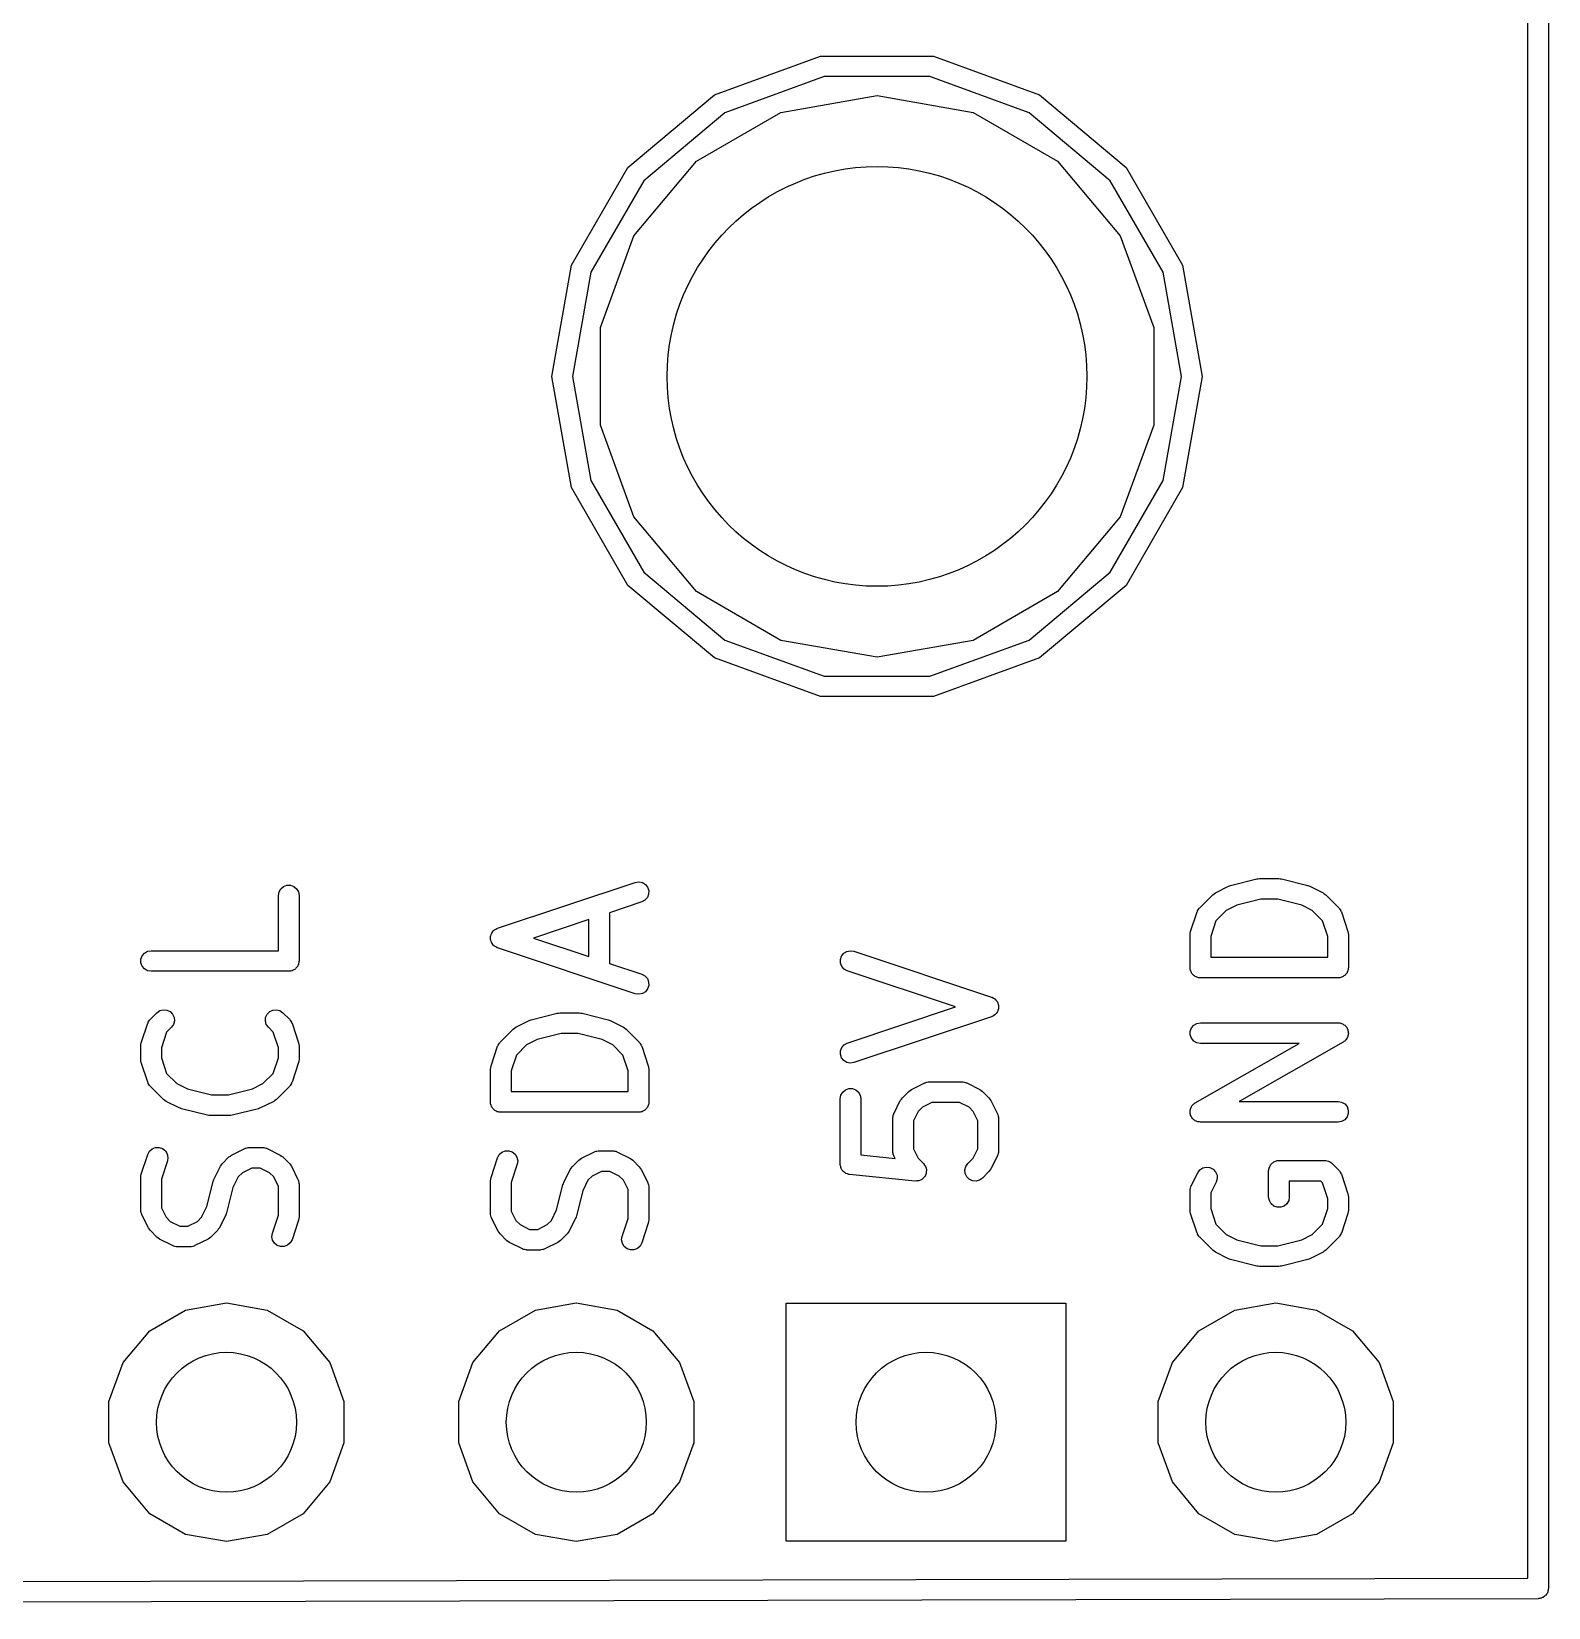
# Model space of a CAD drawing. Extents: x 10 to 287, y -200 to -10.
# Drawn here: x 132.29 to 143.31, y -87.81 to -76.36 of the extents above; entities that cross this region are included whole.
import ezdxf

# ---------------------------------------------------------------- set-up
doc = ezdxf.new("R2010")
doc.units = 0
doc.header["$MEASUREMENT"] = 0
doc.layers.add('BLACK', color=7, linetype='CONTINUOUS')

msp = doc.modelspace()

# ---------------------------------------------------------------- linework, layer by layer
at = {"layer": 'Black'}
for p, q in [((143.156, -85.1281), (143.156, -72.4916)), ((143.306, -72.4916), (143.306, -85.1281)), ((137.249, -76.8223), (138.02, -76.5419)), ((138.02, -76.5419), (138.84, -76.5419)), ((138.84, -76.5419), (139.611, -76.8223)), ((138.046, -76.6896), (137.325, -76.9522)), ((138.814, -76.6896), (138.046, -76.6896)), ((139.535, -76.9522), (138.814, -76.6896)), ((136.621, -77.3494), (137.249, -76.8223)), ((137.732, -76.9503), (138.43, -76.8272)), ((138.43, -76.8272), (139.128, -76.9503)), ((139.611, -76.8223), (140.239, -77.3494)), ((137.325, -76.9522), (136.736, -77.4458)), ((137.119, -77.3045), (137.732, -76.9503)), ((139.128, -76.9503), (139.741, -77.3045)), ((140.124, -77.4458), (139.535, -76.9522)), ((136.211, -78.0595), (136.621, -77.3494)), ((136.664, -77.8471), (137.119, -77.3045)), ((139.741, -77.3045), (140.196, -77.8471)), ((140.239, -77.3494), (140.649, -78.0595)), ((136.736, -77.4458), (136.352, -78.1108)), ((140.508, -78.1108), (140.124, -77.4458)), ((136.421, -78.5128), (136.664, -77.8471)), ((140.196, -77.8471), (140.439, -78.5128)), ((136.069, -78.867), (136.211, -78.0595)), ((136.352, -78.1108), (136.219, -78.867)), ((140.641, -78.867), (140.508, -78.1108)), ((140.649, -78.0595), (140.791, -78.867)), ((136.421, -79.2212), (136.421, -78.5128)), ((140.439, -78.5128), (140.439, -79.2212)), ((136.211, -79.6745), (136.069, -78.867)), ((136.219, -78.867), (136.352, -79.6232)), ((140.508, -79.6232), (140.641, -78.867)), ((140.791, -78.867), (140.649, -79.6745)), ((136.664, -79.8869), (136.421, -79.2212)), ((140.439, -79.2212), (140.196, -79.8869)), ((136.352, -79.6232), (136.736, -80.2882)), ((140.124, -80.2882), (140.508, -79.6232)), ((136.621, -80.3846), (136.211, -79.6745)), ((140.649, -79.6745), (140.239, -80.3846)), ((137.119, -80.4295), (136.664, -79.8869)), ((140.196, -79.8869), (139.741, -80.4295)), ((136.736, -80.2882), (137.325, -80.7818)), ((139.535, -80.7818), (140.124, -80.2882)), ((137.249, -80.9117), (136.621, -80.3846)), ((137.732, -80.7837), (137.119, -80.4295)), ((139.741, -80.4295), (139.128, -80.7837)), ((140.239, -80.3846), (139.611, -80.9117)), ((137.325, -80.7818), (138.046, -81.0444)), ((138.43, -80.9068), (137.732, -80.7837)), ((139.128, -80.7837), (138.43, -80.9068)), ((138.814, -81.0444), (139.535, -80.7818)), ((138.02, -81.1921), (137.249, -80.9117)), ((139.611, -80.9117), (138.84, -81.1921)), ((138.046, -81.0444), (138.814, -81.0444)), ((138.84, -81.1921), (138.02, -81.1921)), ((134.083, -82.6359), (134.088, -82.6102)), ((134.088, -82.6102), (134.101, -82.5877)), ((134.101, -82.5877), (134.12, -82.5709)), ((134.12, -82.5709), (134.145, -82.562)), ((134.145, -82.562), (134.171, -82.562)), ((134.171, -82.562), (134.195, -82.5709)), ((134.195, -82.5709), (134.215, -82.5877)), ((134.215, -82.5877), (134.228, -82.6102)), ((134.228, -82.6102), (134.233, -82.6359)), ((135.674, -82.8743), (136.674, -82.5409)), ((136.674, -82.5409), (136.7, -82.5371)), ((136.7, -82.5371), (136.726, -82.5423)), ((136.726, -82.5423), (136.748, -82.556)), ((136.748, -82.556), (136.764, -82.5764)), ((136.764, -82.5764), (136.772, -82.6011)), ((136.772, -82.6011), (136.771, -82.6271)), ((140.868, -82.6305), (140.878, -82.6236)), ((140.878, -82.6236), (140.887, -82.6164)), ((140.887, -82.6164), (140.983, -82.5688)), ((140.983, -82.5688), (140.99, -82.5665)), ((140.99, -82.5665), (140.998, -82.5631)), ((140.998, -82.5631), (141.188, -82.5155)), ((141.188, -82.5155), (141.198, -82.5149)), ((141.198, -82.5149), (141.207, -82.5133)), ((141.207, -82.5133), (141.349, -82.5133)), ((141.349, -82.5133), (141.358, -82.5149)), ((141.358, -82.5149), (141.368, -82.5155)), ((141.368, -82.5155), (141.558, -82.5631)), ((141.558, -82.5631), (141.566, -82.5665)), ((141.566, -82.5665), (141.573, -82.5688)), ((141.573, -82.5688), (141.669, -82.6164)), ((141.669, -82.6164), (141.678, -82.6236)), ((141.678, -82.6236), (141.688, -82.6305)), ((134.083, -83.0371), (134.083, -82.6359)), ((134.233, -82.6359), (134.233, -83.1121)), ((136.722, -82.6832), (136.487, -82.7614)), ((136.745, -82.6708), (136.722, -82.6832)), ((136.762, -82.6513), (136.745, -82.6708)), ((136.771, -82.6271), (136.762, -82.6513)), ((140.758, -82.747), (140.763, -82.7398)), ((140.763, -82.7398), (140.767, -82.7321)), ((140.767, -82.7321), (140.77, -82.7292)), ((140.77, -82.7292), (140.773, -82.7257)), ((140.773, -82.7257), (140.868, -82.6305)), ((141.042, -82.7066), (140.965, -82.7451)), ((141.216, -82.6633), (141.042, -82.7066)), ((141.34, -82.6633), (141.216, -82.6633)), ((141.514, -82.7066), (141.34, -82.6633)), ((141.591, -82.7451), (141.514, -82.7066)), ((141.688, -82.6305), (141.783, -82.7257)), ((141.783, -82.7257), (141.786, -82.7293)), ((141.786, -82.7293), (141.789, -82.7321)), ((141.789, -82.7321), (141.793, -82.7398)), ((141.793, -82.7398), (141.798, -82.747)), ((136.337, -82.8114), (135.935, -82.9454)), ((136.337, -83.0794), (136.337, -82.8114)), ((136.487, -82.7614), (136.487, -83.1294)), ((140.707, -82.8979), (140.754, -82.755)), ((140.754, -82.755), (140.757, -82.7512)), ((140.757, -82.7512), (140.758, -82.747)), ((140.891, -82.8193), (140.853, -82.9338)), ((140.965, -82.7451), (140.891, -82.8193)), ((141.665, -82.8193), (141.591, -82.7451)), ((141.703, -82.9338), (141.665, -82.8193)), ((141.798, -82.747), (141.799, -82.7512)), ((141.799, -82.7512), (141.802, -82.755)), ((141.802, -82.755), (141.849, -82.8979)), ((135.624, -82.9324), (135.625, -82.9304)), ((135.624, -82.9344), (135.624, -82.9324)), ((135.624, -82.9454), (135.624, -82.9344)), ((135.624, -82.9564), (135.624, -82.9454)), ((135.624, -82.9584), (135.624, -82.9564)), ((135.625, -82.9604), (135.624, -82.9584)), ((135.625, -82.9304), (135.629, -82.9201)), ((135.629, -82.9707), (135.625, -82.9604)), ((135.629, -82.9201), (135.632, -82.9097)), ((135.632, -82.9097), (135.633, -82.9081)), ((135.633, -82.9081), (135.634, -82.9061)), ((135.634, -82.9061), (135.641, -82.8979)), ((135.641, -82.8979), (135.648, -82.8893)), ((135.648, -82.8893), (135.65, -82.8882)), ((135.65, -82.8882), (135.651, -82.8867)), ((135.651, -82.8867), (135.661, -82.8814)), ((135.661, -82.8814), (135.67, -82.8757)), ((135.67, -82.8757), (135.672, -82.8752)), ((135.672, -82.8752), (135.674, -82.8743)), ((135.935, -82.9454), (136.337, -83.0794)), ((140.703, -82.9216), (140.705, -82.9098)), ((140.703, -83.1597), (140.703, -82.9216)), ((140.705, -82.9098), (140.707, -82.8979)), ((140.853, -82.9338), (140.853, -83.0847)), ((141.703, -83.0847), (141.703, -82.9338)), ((141.849, -82.8979), (141.851, -82.9098)), ((141.851, -82.9098), (141.853, -82.9216)), ((141.853, -82.9216), (141.853, -83.1597)), ((133.084, -83.0991), (133.093, -83.0746)), ((133.093, -83.0746), (133.11, -83.0546)), ((133.11, -83.0546), (133.132, -83.0416)), ((133.132, -83.0416), (133.158, -83.0371)), ((133.158, -83.0371), (134.083, -83.0371)), ((135.632, -82.9811), (135.629, -82.9707)), ((135.633, -82.9827), (135.632, -82.9811)), ((135.634, -82.9847), (135.633, -82.9827)), ((135.641, -82.9929), (135.634, -82.9847)), ((135.648, -83.0015), (135.641, -82.9929)), ((135.65, -83.0026), (135.648, -83.0015)), ((135.651, -83.0042), (135.65, -83.0026)), ((135.661, -83.0094), (135.651, -83.0042)), ((135.67, -83.0152), (135.661, -83.0094)), ((135.672, -83.0156), (135.67, -83.0152)), ((135.674, -83.0166), (135.672, -83.0156)), ((136.674, -83.3499), (135.674, -83.0166)), ((138.164, -83.1011), (138.172, -83.0764)), ((138.172, -83.0764), (138.188, -83.056)), ((138.188, -83.056), (138.21, -83.0423)), ((138.21, -83.0423), (138.236, -83.0371)), ((138.236, -83.0371), (138.262, -83.0409)), ((138.262, -83.0409), (139.262, -83.3743)), ((133.084, -83.1251), (133.084, -83.0991)), ((133.093, -83.1496), (133.084, -83.1251)), ((133.11, -83.1695), (133.093, -83.1496)), ((133.132, -83.1826), (133.11, -83.1695)), ((133.158, -83.1871), (133.132, -83.1826)), ((134.158, -83.1871), (133.158, -83.1871)), ((134.164, -83.1859), (134.158, -83.1871)), ((134.171, -83.1859), (134.164, -83.1859)), ((134.177, -83.1837), (134.171, -83.1859)), ((134.184, -83.1826), (134.177, -83.1837)), ((134.189, -83.1793), (134.184, -83.1826)), ((134.195, -83.177), (134.189, -83.1793)), ((134.201, -83.1728), (134.195, -83.177)), ((134.206, -83.1695), (134.201, -83.1728)), ((134.21, -83.1645), (134.206, -83.1695)), ((134.215, -83.1603), (134.21, -83.1645)), ((134.219, -83.1546), (134.215, -83.1603)), ((134.223, -83.1496), (134.219, -83.1546)), ((134.225, -83.1434), (134.223, -83.1496)), ((134.228, -83.1377), (134.225, -83.1434)), ((134.23, -83.1313), (134.228, -83.1377)), ((134.232, -83.1251), (134.23, -83.1313)), ((134.233, -83.1121), (134.232, -83.1185)), ((134.232, -83.1185), (134.232, -83.1251)), ((136.487, -83.1294), (136.722, -83.2076)), ((138.165, -83.1271), (138.164, -83.1011)), ((138.174, -83.1513), (138.165, -83.1271)), ((138.191, -83.1708), (138.174, -83.1513)), ((138.214, -83.1832), (138.191, -83.1708)), ((139.001, -83.4454), (138.214, -83.1832)), ((140.704, -83.1662), (140.703, -83.1597)), ((140.704, -83.1727), (140.704, -83.1662)), ((140.706, -83.1789), (140.704, -83.1727)), ((140.708, -83.1853), (140.706, -83.1789)), ((140.711, -83.191), (140.708, -83.1853)), ((140.713, -83.1972), (140.711, -83.191)), ((140.717, -83.2022), (140.713, -83.1972)), ((140.853, -83.0847), (141.703, -83.0847)), ((141.843, -83.1972), (141.839, -83.2022)), ((141.845, -83.191), (141.843, -83.1972)), ((141.848, -83.1853), (141.845, -83.191)), ((141.85, -83.1789), (141.848, -83.1853)), ((141.852, -83.1727), (141.85, -83.1789)), ((141.853, -83.1597), (141.852, -83.1662)), ((141.852, -83.1662), (141.852, -83.1727)), ((136.722, -83.2076), (136.745, -83.22)), ((136.745, -83.22), (136.762, -83.2395)), ((136.762, -83.2395), (136.771, -83.2637)), ((136.772, -83.2897), (136.764, -83.3145)), ((136.771, -83.2637), (136.772, -83.2897)), ((140.721, -83.2079), (140.717, -83.2022)), ((140.726, -83.2121), (140.721, -83.2079)), ((140.73, -83.2171), (140.726, -83.2121)), ((140.735, -83.2204), (140.73, -83.2171)), ((140.74, -83.2246), (140.735, -83.2204)), ((140.747, -83.2269), (140.74, -83.2246)), ((140.752, -83.2302), (140.747, -83.2269)), ((140.759, -83.2313), (140.752, -83.2302)), ((140.765, -83.2336), (140.759, -83.2313)), ((140.772, -83.2336), (140.765, -83.2336)), ((140.778, -83.2347), (140.772, -83.2336)), ((141.778, -83.2347), (140.778, -83.2347)), ((141.784, -83.2336), (141.778, -83.2347)), ((141.791, -83.2336), (141.784, -83.2336)), ((141.797, -83.2313), (141.791, -83.2336)), ((141.804, -83.2302), (141.797, -83.2313)), ((141.809, -83.2269), (141.804, -83.2302)), ((141.815, -83.2246), (141.809, -83.2269)), ((141.821, -83.2204), (141.815, -83.2246)), ((141.826, -83.2171), (141.821, -83.2204)), ((141.83, -83.2121), (141.826, -83.2171)), ((141.835, -83.2079), (141.83, -83.2121)), ((141.839, -83.2022), (141.835, -83.2079)), ((136.7, -83.3537), (136.674, -83.3499)), ((136.726, -83.3485), (136.7, -83.3537)), ((136.748, -83.3349), (136.726, -83.3485)), ((136.764, -83.3145), (136.748, -83.3349)), ((139.262, -83.3743), (139.264, -83.3752)), ((139.264, -83.3752), (139.266, -83.3757)), ((139.266, -83.3757), (139.275, -83.3814)), ((139.275, -83.3814), (139.285, -83.3867)), ((139.285, -83.3867), (139.286, -83.3882)), ((139.286, -83.3882), (139.288, -83.3893)), ((139.288, -83.3893), (139.295, -83.3979)), ((139.295, -83.3979), (139.302, -83.4061)), ((139.302, -83.4061), (139.303, -83.4081)), ((139.303, -83.4081), (139.304, -83.4097)), ((139.304, -83.4097), (139.307, -83.4201)), ((139.307, -83.4201), (139.311, -83.4304)), ((133.147, -83.5416), (133.15, -83.5388)), ((133.15, -83.5388), (133.153, -83.5352)), ((133.153, -83.5352), (133.2, -83.4876)), ((133.2, -83.4876), (133.222, -83.4727)), ((133.222, -83.4727), (133.247, -83.4659)), ((133.247, -83.4659), (133.273, -83.4682)), ((133.273, -83.4682), (133.296, -83.4792)), ((133.296, -83.4792), (133.315, -83.4976)), ((133.315, -83.4976), (133.326, -83.5212)), ((133.326, -83.5212), (133.328, -83.5472)), ((133.988, -83.5472), (133.99, -83.5212)), ((133.99, -83.5212), (134.001, -83.4976)), ((134.001, -83.4976), (134.02, -83.4792)), ((134.02, -83.4792), (134.043, -83.4682)), ((134.043, -83.4682), (134.069, -83.4659)), ((134.069, -83.4659), (134.094, -83.4727)), ((134.094, -83.4727), (134.116, -83.4876)), ((134.116, -83.4876), (134.163, -83.5352)), ((134.163, -83.5352), (134.166, -83.5388)), ((134.166, -83.5388), (134.169, -83.5416)), ((135.91, -83.5427), (135.918, -83.5393)), ((135.918, -83.5393), (136.108, -83.4917)), ((136.108, -83.4917), (136.118, -83.4911)), ((136.118, -83.4911), (136.127, -83.4895)), ((136.127, -83.4895), (136.269, -83.4895)), ((136.269, -83.4895), (136.278, -83.4911)), ((136.278, -83.4911), (136.288, -83.4917)), ((136.288, -83.4917), (136.478, -83.5393)), ((136.478, -83.5393), (136.486, -83.5427)), ((138.214, -83.7076), (139.001, -83.4454)), ((139.262, -83.5166), (138.262, -83.8499)), ((139.264, -83.5156), (139.262, -83.5166)), ((139.266, -83.5152), (139.264, -83.5156)), ((139.275, -83.5094), (139.266, -83.5152)), ((139.285, -83.5042), (139.275, -83.5094)), ((139.286, -83.5026), (139.285, -83.5042)), ((139.288, -83.5015), (139.286, -83.5026)), ((139.295, -83.4929), (139.288, -83.5015)), ((139.302, -83.4847), (139.295, -83.4929)), ((139.303, -83.4827), (139.302, -83.4847)), ((139.304, -83.4811), (139.303, -83.4827)), ((139.307, -83.4707), (139.304, -83.4811)), ((139.311, -83.4604), (139.307, -83.4707)), ((139.311, -83.4304), (139.312, -83.4324)), ((139.312, -83.4584), (139.311, -83.4604)), ((139.312, -83.4324), (139.312, -83.4344)), ((139.312, -83.4344), (139.312, -83.4454)), ((139.312, -83.4454), (139.312, -83.4564)), ((139.312, -83.4564), (139.312, -83.4584)), ((133.087, -83.7074), (133.134, -83.5645)), ((133.134, -83.5645), (133.137, -83.5607)), ((133.137, -83.5607), (133.138, -83.5566)), ((133.138, -83.5566), (133.143, -83.5494)), ((133.143, -83.5494), (133.147, -83.5416)), ((133.271, -83.6288), (133.233, -83.7433)), ((133.306, -83.5937), (133.271, -83.6288)), ((133.321, -83.5723), (133.306, -83.5937)), ((133.328, -83.5472), (133.321, -83.5723)), ((133.995, -83.5723), (133.988, -83.5472)), ((134.01, -83.5937), (133.995, -83.5723)), ((134.045, -83.6288), (134.01, -83.5937)), ((134.083, -83.7433), (134.045, -83.6288)), ((134.169, -83.5416), (134.173, -83.5494)), ((134.173, -83.5494), (134.178, -83.5566)), ((134.178, -83.5566), (134.179, -83.5607)), ((134.179, -83.5607), (134.182, -83.5645)), ((134.182, -83.5645), (134.229, -83.7074)), ((135.693, -83.7019), (135.788, -83.6067)), ((135.788, -83.6067), (135.798, -83.5998)), ((135.798, -83.5998), (135.807, -83.5926)), ((135.807, -83.5926), (135.903, -83.545)), ((135.903, -83.545), (135.91, -83.5427)), ((136.136, -83.6395), (135.962, -83.6828)), ((136.26, -83.6395), (136.136, -83.6395)), ((136.434, -83.6828), (136.26, -83.6395)), ((136.486, -83.5427), (136.493, -83.545)), ((136.493, -83.545), (136.589, -83.5926)), ((136.589, -83.5926), (136.598, -83.5998)), ((136.598, -83.5998), (136.608, -83.6067)), ((136.608, -83.6067), (136.703, -83.7019)), ((140.704, -83.6229), (140.713, -83.5984)), ((140.704, -83.6489), (140.704, -83.6229)), ((140.713, -83.6734), (140.704, -83.6489)), ((140.713, -83.5984), (140.73, -83.5784)), ((140.73, -83.5784), (140.752, -83.5654)), ((140.752, -83.5654), (140.778, -83.5609)), ((140.778, -83.5609), (141.778, -83.5609)), ((141.778, -83.5609), (141.785, -83.5621)), ((141.785, -83.5621), (141.791, -83.5621)), ((141.791, -83.5621), (141.797, -83.5643)), ((141.797, -83.5643), (141.804, -83.5654)), ((141.804, -83.5654), (141.809, -83.5688)), ((141.809, -83.5688), (141.816, -83.5711)), ((141.816, -83.5711), (141.821, -83.5752)), ((141.821, -83.5752), (141.826, -83.5784)), ((141.826, -83.5784), (141.831, -83.5836)), ((141.831, -83.5836), (141.836, -83.5879)), ((141.836, -83.5879), (141.839, -83.5935)), ((141.839, -83.5935), (141.843, -83.5984)), ((141.843, -83.5984), (141.845, -83.6047)), ((141.845, -83.6047), (141.849, -83.6105)), ((141.85, -83.6552), (141.848, -83.6619)), ((141.849, -83.6105), (141.85, -83.6168)), ((141.85, -83.6168), (141.852, -83.6229)), ((141.852, -83.6489), (141.85, -83.6552)), ((141.852, -83.6229), (141.852, -83.6296)), ((141.852, -83.6296), (141.853, -83.6362)), ((141.853, -83.6362), (141.852, -83.6425)), ((141.852, -83.6425), (141.852, -83.6489)), ((133.083, -83.7311), (133.085, -83.7193)), ((133.083, -83.8264), (133.083, -83.7311)), ((133.085, -83.7193), (133.087, -83.7074)), ((133.233, -83.7433), (133.233, -83.8142)), ((134.083, -83.8142), (134.083, -83.7433)), ((134.229, -83.7074), (134.231, -83.7193)), ((134.231, -83.7193), (134.233, -83.7311)), ((134.233, -83.7311), (134.233, -83.8264)), ((135.627, -83.8741), (135.674, -83.7312)), ((135.674, -83.7312), (135.677, -83.7274)), ((135.677, -83.7274), (135.678, -83.7232)), ((135.678, -83.7232), (135.683, -83.716)), ((135.683, -83.716), (135.687, -83.7083)), ((135.687, -83.7083), (135.69, -83.7054)), ((135.69, -83.7054), (135.693, -83.7019)), ((135.885, -83.7213), (135.811, -83.7954)), ((135.962, -83.6828), (135.885, -83.7213)), ((136.511, -83.7213), (136.434, -83.6828)), ((136.585, -83.7954), (136.511, -83.7213)), ((136.703, -83.7019), (136.706, -83.7054)), ((136.706, -83.7054), (136.709, -83.7083)), ((136.709, -83.7083), (136.713, -83.716)), ((136.713, -83.716), (136.718, -83.7232)), ((136.718, -83.7232), (136.719, -83.7274)), ((136.719, -83.7274), (136.722, -83.7312)), ((136.722, -83.7312), (136.769, -83.8741)), ((138.164, -83.7897), (138.165, -83.7637)), ((138.165, -83.7637), (138.174, -83.7395)), ((138.174, -83.7395), (138.191, -83.72)), ((138.191, -83.72), (138.214, -83.7076)), ((140.73, -83.6933), (140.713, -83.6734)), ((140.752, -83.7064), (140.73, -83.6933)), ((140.741, -84.1422), (141.496, -83.7109)), ((140.778, -83.7109), (140.752, -83.7064)), ((141.496, -83.7109), (140.778, -83.7109)), ((141.815, -83.701), (141.06, -84.1323)), ((141.82, -83.6967), (141.815, -83.701)), ((141.826, -83.6933), (141.82, -83.6967)), ((141.83, -83.6884), (141.826, -83.6933)), ((141.835, -83.6843), (141.83, -83.6884)), ((141.839, -83.6785), (141.835, -83.6843)), ((141.843, -83.6734), (141.839, -83.6785)), ((141.845, -83.6674), (141.843, -83.6734)), ((141.848, -83.6619), (141.845, -83.6674)), ((133.085, -83.8382), (133.083, -83.8264)), ((133.087, -83.8501), (133.085, -83.8382)), ((133.134, -83.9929), (133.087, -83.8501)), ((133.233, -83.8142), (133.271, -83.9287)), ((134.045, -83.9287), (134.083, -83.8142)), ((134.229, -83.8501), (134.182, -83.9929)), ((134.231, -83.8382), (134.229, -83.8501)), ((134.233, -83.8264), (134.231, -83.8382)), ((135.625, -83.8859), (135.627, -83.8741)), ((135.811, -83.7954), (135.773, -83.91)), ((136.623, -83.91), (136.585, -83.7954)), ((136.769, -83.8741), (136.771, -83.8859)), ((138.172, -83.8145), (138.164, -83.7897)), ((138.188, -83.8349), (138.172, -83.8145)), ((138.21, -83.8485), (138.188, -83.8349)), ((138.236, -83.8537), (138.21, -83.8485)), ((138.262, -83.8499), (138.236, -83.8537)), ((133.137, -83.9967), (133.134, -83.9929)), ((133.138, -84.0009), (133.137, -83.9967)), ((133.271, -83.9287), (133.345, -84.0028)), ((133.971, -84.0028), (134.045, -83.9287)), ((134.179, -83.9967), (134.178, -84.0009)), ((134.182, -83.9929), (134.179, -83.9967)), ((135.623, -83.8978), (135.625, -83.8859)), ((135.623, -84.1359), (135.623, -83.8978)), ((135.773, -83.91), (135.773, -84.0609)), ((136.623, -84.0609), (136.623, -83.91)), ((136.771, -83.8859), (136.773, -83.8978)), ((136.773, -83.8978), (136.773, -84.1359)), ((138.681, -84.045), (138.776, -83.9974)), ((138.776, -83.9974), (138.78, -83.9961)), ((138.78, -83.9961), (138.784, -83.994)), ((138.784, -83.994), (138.792, -83.9925)), ((138.792, -83.9925), (138.801, -83.9899)), ((138.801, -83.9899), (138.805, -83.9902)), ((138.805, -83.9902), (138.809, -83.9895)), ((138.809, -83.9895), (139.048, -83.9895)), ((139.048, -83.9895), (139.052, -83.9902)), ((139.052, -83.9902), (139.056, -83.9899)), ((139.056, -83.9899), (139.064, -83.9925)), ((139.064, -83.9925), (139.073, -83.994)), ((139.073, -83.994), (139.077, -83.9961)), ((139.077, -83.9961), (139.081, -83.9974)), ((139.081, -83.9974), (139.176, -84.045)), ((133.143, -84.0081), (133.138, -84.0009)), ((133.147, -84.0158), (133.143, -84.0081)), ((133.15, -84.0187), (133.147, -84.0158)), ((133.153, -84.0223), (133.15, -84.0187)), ((133.248, -84.1175), (133.153, -84.0223)), ((133.345, -84.0028), (133.422, -84.0413)), ((133.422, -84.0413), (133.596, -84.0847)), ((133.596, -84.0847), (133.72, -84.0847)), ((133.72, -84.0847), (133.894, -84.0413)), ((133.894, -84.0413), (133.971, -84.0028)), ((134.163, -84.0223), (134.068, -84.1175)), ((134.166, -84.0187), (134.163, -84.0223)), ((134.169, -84.0158), (134.166, -84.0187)), ((134.173, -84.0081), (134.169, -84.0158)), ((134.178, -84.0009), (134.173, -84.0081)), ((135.773, -84.0609), (136.623, -84.0609)), ((138.163, -84.1121), (138.168, -84.0864)), ((138.163, -84.5883), (138.163, -84.1121)), ((138.168, -84.0864), (138.181, -84.0639)), ((138.181, -84.0639), (138.2, -84.0471)), ((138.2, -84.0471), (138.225, -84.0382)), ((138.225, -84.0382), (138.251, -84.0382)), ((138.251, -84.0382), (138.275, -84.0471)), ((138.275, -84.0471), (138.295, -84.0639)), ((138.295, -84.0639), (138.308, -84.0864)), ((138.308, -84.0864), (138.313, -84.1121)), ((138.313, -84.1121), (138.313, -84.5204)), ((138.607, -84.1165), (138.614, -84.1067)), ((138.614, -84.1067), (138.661, -84.059)), ((138.661, -84.059), (138.671, -84.0522)), ((138.671, -84.0522), (138.681, -84.045)), ((139.176, -84.045), (139.186, -84.0522)), ((139.186, -84.0522), (139.196, -84.059)), ((139.196, -84.059), (139.243, -84.1067)), ((139.243, -84.1067), (139.25, -84.1165)), ((133.258, -84.1244), (133.248, -84.1175)), ((133.267, -84.1315), (133.258, -84.1244)), ((133.363, -84.1792), (133.267, -84.1315)), ((133.37, -84.1815), (133.363, -84.1792)), ((133.378, -84.1848), (133.37, -84.1815)), ((133.568, -84.2325), (133.378, -84.1848)), ((133.938, -84.1848), (133.748, -84.2325)), ((133.946, -84.1815), (133.938, -84.1848)), ((133.953, -84.1792), (133.946, -84.1815)), ((134.049, -84.1315), (133.953, -84.1792)), ((134.058, -84.1244), (134.049, -84.1315)), ((134.068, -84.1175), (134.058, -84.1244)), ((135.624, -84.1423), (135.623, -84.1359)), ((135.624, -84.1489), (135.624, -84.1423)), ((135.626, -84.1551), (135.624, -84.1489)), ((135.628, -84.1615), (135.626, -84.1551)), ((135.631, -84.1672), (135.628, -84.1615)), ((135.633, -84.1734), (135.631, -84.1672)), ((135.637, -84.1784), (135.633, -84.1734)), ((135.641, -84.1841), (135.637, -84.1784)), ((135.646, -84.1883), (135.641, -84.1841)), ((135.65, -84.1933), (135.646, -84.1883)), ((135.655, -84.1966), (135.65, -84.1933)), ((135.66, -84.2008), (135.655, -84.1966)), ((135.667, -84.2031), (135.66, -84.2008)), ((135.672, -84.2064), (135.667, -84.2031)), ((135.679, -84.2075), (135.672, -84.2064)), ((135.685, -84.2097), (135.679, -84.2075)), ((135.692, -84.2097), (135.685, -84.2097)), ((135.698, -84.2109), (135.692, -84.2097)), ((136.698, -84.2109), (135.698, -84.2109)), ((136.704, -84.2097), (136.698, -84.2109)), ((136.711, -84.2097), (136.704, -84.2097)), ((136.717, -84.2075), (136.711, -84.2097)), ((136.724, -84.2064), (136.717, -84.2075)), ((136.729, -84.2031), (136.724, -84.2064)), ((136.735, -84.2008), (136.729, -84.2031)), ((136.741, -84.1966), (136.735, -84.2008)), ((136.746, -84.1933), (136.741, -84.1966)), ((136.75, -84.1883), (136.746, -84.1933)), ((136.755, -84.1841), (136.75, -84.1883)), ((136.759, -84.1784), (136.755, -84.1841)), ((136.763, -84.1734), (136.759, -84.1784)), ((136.765, -84.1672), (136.763, -84.1734)), ((136.768, -84.1615), (136.765, -84.1672)), ((136.77, -84.1551), (136.768, -84.1615)), ((136.772, -84.1489), (136.77, -84.1551)), ((136.773, -84.1359), (136.772, -84.1423)), ((136.772, -84.1423), (136.772, -84.1489)), ((138.548, -84.2293), (138.551, -84.2255)), ((138.551, -84.2255), (138.552, -84.2214)), ((138.552, -84.2214), (138.599, -84.1262)), ((138.599, -84.1262), (138.607, -84.1165)), ((138.728, -84.2041), (138.694, -84.2726)), ((138.759, -84.1737), (138.728, -84.2041)), ((138.827, -84.1395), (138.759, -84.1737)), ((139.03, -84.1395), (138.827, -84.1395)), ((139.098, -84.1737), (139.03, -84.1395)), ((139.129, -84.2041), (139.098, -84.1737)), ((139.163, -84.2726), (139.129, -84.2041)), ((139.25, -84.1165), (139.257, -84.1262)), ((139.257, -84.1262), (139.305, -84.2214)), ((139.305, -84.2214), (139.306, -84.2255)), ((139.306, -84.2255), (139.308, -84.2293)), ((140.703, -84.207), (140.704, -84.2007)), ((140.704, -84.2136), (140.703, -84.207)), ((140.704, -84.1943), (140.706, -84.188)), ((140.704, -84.2007), (140.704, -84.1943)), ((140.704, -84.2203), (140.704, -84.2136)), ((140.706, -84.2263), (140.704, -84.2203)), ((140.706, -84.188), (140.708, -84.1813)), ((140.707, -84.2327), (140.706, -84.2263)), ((140.708, -84.1813), (140.711, -84.1758)), ((140.711, -84.1758), (140.713, -84.1698)), ((140.713, -84.1698), (140.717, -84.1647)), ((140.717, -84.1647), (140.721, -84.1589)), ((140.721, -84.1589), (140.726, -84.1548)), ((140.726, -84.1548), (140.73, -84.1499)), ((140.73, -84.1499), (140.736, -84.1465)), ((140.736, -84.1465), (140.741, -84.1422)), ((141.06, -84.1323), (141.778, -84.1323)), ((141.778, -84.1323), (141.804, -84.1368)), ((141.804, -84.1368), (141.826, -84.1499)), ((141.826, -84.1499), (141.843, -84.1698)), ((141.843, -84.1698), (141.852, -84.1943)), ((141.852, -84.2203), (141.843, -84.2448)), ((141.852, -84.1943), (141.852, -84.2203)), ((133.578, -84.2331), (133.568, -84.2325)), ((133.587, -84.2347), (133.578, -84.2331)), ((133.729, -84.2347), (133.587, -84.2347)), ((133.738, -84.2331), (133.729, -84.2347)), ((133.748, -84.2325), (133.738, -84.2331)), ((138.544, -84.2464), (138.547, -84.2379)), ((138.545, -84.2507), (138.544, -84.2464)), ((138.544, -84.2549), (138.545, -84.2507)), ((138.544, -84.493), (138.544, -84.2549)), ((138.547, -84.2379), (138.548, -84.2293)), ((138.694, -84.2726), (138.694, -84.4753)), ((139.163, -84.4753), (139.163, -84.2726)), ((139.308, -84.2293), (139.31, -84.2379)), ((139.31, -84.2379), (139.312, -84.2464)), ((139.312, -84.2464), (139.312, -84.2507)), ((139.312, -84.2507), (139.313, -84.2549)), ((139.313, -84.2549), (139.313, -84.493)), ((140.711, -84.2385), (140.707, -84.2327)), ((140.713, -84.2448), (140.711, -84.2385)), ((140.717, -84.2497), (140.713, -84.2448)), ((140.72, -84.2553), (140.717, -84.2497)), ((140.725, -84.2596), (140.72, -84.2553)), ((140.73, -84.2648), (140.725, -84.2596)), ((140.735, -84.268), (140.73, -84.2648)), ((140.74, -84.2721), (140.735, -84.268)), ((140.747, -84.2744), (140.74, -84.2721)), ((140.752, -84.2778), (140.747, -84.2744)), ((140.759, -84.2789), (140.752, -84.2778)), ((140.765, -84.2811), (140.759, -84.2789)), ((140.771, -84.2811), (140.765, -84.2811)), ((140.778, -84.2823), (140.771, -84.2811)), ((141.778, -84.2823), (140.778, -84.2823)), ((141.804, -84.2778), (141.778, -84.2823)), ((141.826, -84.2648), (141.804, -84.2778)), ((141.843, -84.2448), (141.826, -84.2648)), ((133.087, -84.6598), (133.134, -84.5169)), ((133.134, -84.5169), (133.147, -84.494)), ((133.147, -84.494), (133.166, -84.4767)), ((133.166, -84.4767), (133.191, -84.4672)), ((133.191, -84.4672), (133.217, -84.4665)), ((133.217, -84.4665), (133.241, -84.4747)), ((133.277, -84.5644), (133.233, -84.6957)), ((133.241, -84.4747), (133.262, -84.4909)), ((133.262, -84.4909), (133.275, -84.5131)), ((133.275, -84.5131), (133.281, -84.5386)), ((133.281, -84.5386), (133.277, -84.5644)), ((133.676, -84.5829), (133.724, -84.5352)), ((133.724, -84.5352), (133.734, -84.5283)), ((133.734, -84.5283), (133.743, -84.5212)), ((133.743, -84.5212), (133.839, -84.4736)), ((133.839, -84.4736), (133.843, -84.4723)), ((133.843, -84.4723), (133.847, -84.4702)), ((133.847, -84.4702), (133.855, -84.4686)), ((133.855, -84.4686), (133.864, -84.4661)), ((133.864, -84.4661), (133.868, -84.4664)), ((133.868, -84.4664), (133.872, -84.4656)), ((133.872, -84.4656), (133.968, -84.4656)), ((133.968, -84.4656), (133.972, -84.4664)), ((133.972, -84.4664), (133.976, -84.4661)), ((133.976, -84.4661), (133.984, -84.4686)), ((133.984, -84.4686), (133.993, -84.4702)), ((133.993, -84.4702), (133.997, -84.4723)), ((133.997, -84.4723), (134.001, -84.4736)), ((134.001, -84.4736), (134.096, -84.5212)), ((134.096, -84.5212), (134.106, -84.5283)), ((134.106, -84.5283), (134.116, -84.5352)), ((134.116, -84.5352), (134.163, -84.5829)), ((135.627, -84.6836), (135.674, -84.5407)), ((135.674, -84.5407), (135.687, -84.5178)), ((135.687, -84.5178), (135.706, -84.5006)), ((135.706, -84.5006), (135.731, -84.491)), ((135.731, -84.491), (135.757, -84.4903)), ((135.757, -84.4903), (135.781, -84.4985)), ((135.781, -84.4985), (135.802, -84.5147)), ((135.802, -84.5147), (135.815, -84.5369)), ((135.815, -84.5369), (135.821, -84.5624)), ((135.821, -84.5624), (135.817, -84.5882)), ((136.216, -84.6067), (136.264, -84.559)), ((136.264, -84.559), (136.274, -84.5522)), ((136.274, -84.5522), (136.283, -84.545)), ((136.283, -84.545), (136.379, -84.4974)), ((136.379, -84.4974), (136.383, -84.4961)), ((136.383, -84.4961), (136.387, -84.494)), ((136.387, -84.494), (136.395, -84.4925)), ((136.395, -84.4925), (136.404, -84.4899)), ((136.404, -84.4899), (136.408, -84.4902)), ((136.408, -84.4902), (136.412, -84.4895)), ((136.412, -84.4895), (136.508, -84.4895)), ((136.508, -84.4895), (136.512, -84.4902)), ((136.512, -84.4902), (136.516, -84.4899)), ((136.516, -84.4899), (136.524, -84.4925)), ((136.524, -84.4925), (136.533, -84.494)), ((136.533, -84.494), (136.537, -84.4961)), ((136.537, -84.4961), (136.541, -84.4974)), ((136.541, -84.4974), (136.636, -84.545)), ((136.636, -84.545), (136.646, -84.5522)), ((136.646, -84.5522), (136.656, -84.559)), ((136.656, -84.559), (136.703, -84.6067)), ((138.313, -84.5204), (138.561, -84.5452)), ((138.545, -84.4973), (138.544, -84.493)), ((138.544, -84.5016), (138.545, -84.4973)), ((138.547, -84.51), (138.544, -84.5016)), ((138.548, -84.5187), (138.547, -84.51)), ((138.551, -84.5224), (138.548, -84.5187)), ((138.552, -84.5266), (138.551, -84.5224)), ((138.561, -84.5452), (138.552, -84.5266)), ((138.694, -84.4753), (138.728, -84.5438)), ((138.728, -84.5438), (138.767, -84.5829)), ((139.09, -84.5829), (139.129, -84.5438)), ((139.129, -84.5438), (139.163, -84.4753)), ((139.305, -84.5266), (139.257, -84.6218)), ((139.306, -84.5224), (139.305, -84.5266)), ((139.308, -84.5187), (139.306, -84.5224)), ((139.31, -84.51), (139.308, -84.5187)), ((139.312, -84.5016), (139.31, -84.51)), ((139.313, -84.493), (139.312, -84.4973)), ((139.312, -84.4973), (139.312, -84.5016)), ((141.307, -84.5752), (141.312, -84.5709)), ((141.312, -84.5709), (141.318, -84.5687)), ((141.318, -84.5687), (141.324, -84.5654)), ((141.324, -84.5654), (141.33, -84.5643)), ((141.33, -84.5643), (141.336, -84.562)), ((141.336, -84.562), (141.343, -84.562)), ((141.343, -84.562), (141.349, -84.5609)), ((141.349, -84.5609), (141.683, -84.5609)), ((141.683, -84.5609), (141.686, -84.5615)), ((141.686, -84.5615), (141.689, -84.5612)), ((141.689, -84.5612), (141.699, -84.5637)), ((141.699, -84.5637), (141.708, -84.5654)), ((141.708, -84.5654), (141.711, -84.5671)), ((141.711, -84.5671), (141.714, -84.5679)), ((141.714, -84.5679), (141.722, -84.5735)), ((133.083, -84.6835), (133.085, -84.6717)), ((133.083, -84.9216), (133.083, -84.6835)), ((133.085, -84.6717), (133.087, -84.6598)), ((133.615, -84.6976), (133.662, -84.6023)), ((133.662, -84.6023), (133.669, -84.5927)), ((133.669, -84.5927), (133.676, -84.5829)), ((133.791, -84.6803), (133.753, -84.7573)), ((133.821, -84.6499), (133.791, -84.6803)), ((133.89, -84.6156), (133.821, -84.6499)), ((133.95, -84.6156), (133.89, -84.6156)), ((134.018, -84.6499), (133.95, -84.6156)), ((134.049, -84.6803), (134.018, -84.6499)), ((134.083, -84.7488), (134.049, -84.6803)), ((134.163, -84.5829), (134.17, -84.5927)), ((134.17, -84.5927), (134.177, -84.6023)), ((134.177, -84.6023), (134.225, -84.6976)), ((135.625, -84.6955), (135.627, -84.6836)), ((135.817, -84.5882), (135.773, -84.7195)), ((136.155, -84.7214), (136.202, -84.6262)), ((136.202, -84.6262), (136.21, -84.6165)), ((136.21, -84.6165), (136.216, -84.6067)), ((136.361, -84.6737), (136.331, -84.7041)), ((136.43, -84.6395), (136.361, -84.6737)), ((136.49, -84.6395), (136.43, -84.6395)), ((136.558, -84.6737), (136.49, -84.6395)), ((136.589, -84.7041), (136.558, -84.6737)), ((136.703, -84.6067), (136.71, -84.6165)), ((136.71, -84.6165), (136.717, -84.6262)), ((136.717, -84.6262), (136.765, -84.7214)), ((138.163, -84.5911), (138.163, -84.5883)), ((138.163, -84.5939), (138.163, -84.5911)), ((138.166, -84.6038), (138.163, -84.5939)), ((138.168, -84.6139), (138.166, -84.6038)), ((138.169, -84.6164), (138.168, -84.6139)), ((138.17, -84.6191), (138.169, -84.6164)), ((138.175, -84.6276), (138.17, -84.6191)), ((138.181, -84.6365), (138.175, -84.6276)), ((138.183, -84.6383), (138.181, -84.6365)), ((138.184, -84.6406), (138.183, -84.6383)), ((138.193, -84.6466), (138.184, -84.6406)), ((138.2, -84.6532), (138.193, -84.6466)), ((138.203, -84.6542), (138.2, -84.6532)), ((138.205, -84.6558), (138.203, -84.6542)), ((138.215, -84.6586), (138.205, -84.6558)), ((138.225, -84.6621), (138.215, -84.6586)), ((138.228, -84.6621), (138.225, -84.6621)), ((138.231, -84.6629), (138.228, -84.6621)), ((138.707, -84.7105), (138.231, -84.6629)), ((138.775, -84.6797), (138.766, -84.6884)), ((138.767, -84.5829), (138.767, -84.5832)), ((138.767, -84.5832), (138.768, -84.5835)), ((138.768, -84.5835), (138.775, -84.5939)), ((138.775, -84.5939), (138.782, -84.6042)), ((138.776, -84.6789), (138.775, -84.6792)), ((138.775, -84.6792), (138.775, -84.6797)), ((138.781, -84.6675), (138.776, -84.6789)), ((138.786, -84.6562), (138.781, -84.6675)), ((138.782, -84.6042), (138.782, -84.6046)), ((138.782, -84.6046), (138.783, -84.605)), ((138.783, -84.605), (138.786, -84.6172)), ((138.786, -84.6172), (138.789, -84.6293)), ((138.787, -84.6553), (138.786, -84.6557)), ((138.786, -84.6557), (138.786, -84.6562)), ((138.788, -84.6428), (138.787, -84.6553)), ((138.789, -84.6303), (138.788, -84.6428)), ((138.789, -84.6293), (138.789, -84.6298)), ((138.789, -84.6298), (138.789, -84.6303)), ((139.068, -84.6294), (139.075, -84.6042)), ((139.07, -84.6553), (139.068, -84.6294)), ((139.081, -84.6789), (139.07, -84.6553)), ((139.075, -84.6042), (139.09, -84.5829)), ((139.1, -84.6973), (139.081, -84.6789)), ((139.243, -84.6413), (139.196, -84.6889)), ((139.25, -84.6315), (139.243, -84.6413)), ((139.257, -84.6218), (139.25, -84.6315)), ((140.711, -84.7452), (140.759, -84.65)), ((140.759, -84.65), (140.774, -84.629)), ((140.774, -84.629), (140.796, -84.6147)), ((140.796, -84.6147), (140.821, -84.6086)), ((140.821, -84.6086), (140.847, -84.6116)), ((140.847, -84.6116), (140.87, -84.6233)), ((140.87, -84.6233), (140.888, -84.6422)), ((140.888, -84.6422), (140.899, -84.6661)), ((140.899, -84.6661), (140.9, -84.6921)), ((141.274, -84.6359), (141.276, -84.6294)), ((141.274, -84.8264), (141.274, -84.6359)), ((141.276, -84.6229), (141.278, -84.6167)), ((141.276, -84.6294), (141.276, -84.6229)), ((141.278, -84.6167), (141.279, -84.6102)), ((141.279, -84.6102), (141.282, -84.6046)), ((141.282, -84.6046), (141.284, -84.5984)), ((141.284, -84.5984), (141.289, -84.5934)), ((141.289, -84.5934), (141.292, -84.5877)), ((141.292, -84.5877), (141.297, -84.5835)), ((141.297, -84.5835), (141.301, -84.5784)), ((141.301, -84.5784), (141.307, -84.5752)), ((141.722, -84.5735), (141.731, -84.5784)), ((141.731, -84.5784), (141.733, -84.581)), ((141.733, -84.581), (141.736, -84.5829)), ((141.736, -84.5829), (141.783, -84.6305)), ((141.783, -84.6305), (141.786, -84.634)), ((141.786, -84.634), (141.789, -84.6369)), ((141.789, -84.6369), (141.793, -84.6446)), ((141.793, -84.6446), (141.798, -84.6518)), ((141.798, -84.6518), (141.799, -84.656)), ((141.799, -84.656), (141.802, -84.6598)), ((141.802, -84.6598), (141.849, -84.8026)), ((133.233, -84.6957), (133.233, -84.9039)), ((133.563, -84.8954), (133.609, -84.7129)), ((133.609, -84.7129), (133.612, -84.7054)), ((133.612, -84.7054), (133.615, -84.6976)), ((133.753, -84.7573), (133.707, -84.9398)), ((134.083, -84.957), (134.083, -84.7488)), ((134.225, -84.6976), (134.226, -84.7017)), ((134.226, -84.7017), (134.228, -84.7055)), ((134.228, -84.7055), (134.23, -84.7141)), ((134.23, -84.7141), (134.232, -84.7225)), ((134.232, -84.7225), (134.232, -84.7269)), ((134.232, -84.7269), (134.233, -84.7311)), ((134.233, -84.7311), (134.233, -84.9692)), ((135.623, -84.7073), (135.625, -84.6955)), ((135.623, -84.9454), (135.623, -84.7073)), ((135.773, -84.7195), (135.773, -84.9277)), ((136.103, -84.9192), (136.149, -84.7367)), ((136.149, -84.7367), (136.152, -84.7293)), ((136.152, -84.7293), (136.155, -84.7214)), ((136.293, -84.7811), (136.247, -84.9636)), ((136.331, -84.7041), (136.293, -84.7811)), ((136.623, -84.7726), (136.589, -84.7041)), ((136.623, -84.9809), (136.623, -84.7726)), ((136.765, -84.7214), (136.766, -84.7255)), ((136.766, -84.7255), (136.768, -84.7293)), ((136.768, -84.7293), (136.77, -84.7379)), ((136.77, -84.7379), (136.772, -84.7464)), ((136.772, -84.7464), (136.772, -84.7507)), ((136.772, -84.7507), (136.773, -84.7549)), ((136.773, -84.7549), (136.773, -84.993)), ((138.708, -84.7106), (138.707, -84.7105)), ((138.707, -84.7105), (138.707, -84.7105)), ((138.72, -84.7095), (138.708, -84.7106)), ((138.733, -84.7086), (138.72, -84.7095)), ((138.734, -84.7083), (138.733, -84.7084)), ((138.733, -84.7084), (138.733, -84.7086)), ((138.745, -84.703), (138.734, -84.7083)), ((138.756, -84.6979), (138.745, -84.703)), ((138.757, -84.6975), (138.756, -84.6979)), ((138.766, -84.6884), (138.757, -84.6973)), ((138.757, -84.6973), (138.757, -84.6975)), ((139.123, -84.7083), (139.1, -84.6973)), ((139.149, -84.7106), (139.123, -84.7083)), ((139.174, -84.7039), (139.149, -84.7106)), ((139.196, -84.6889), (139.174, -84.7039)), ((140.703, -84.7702), (140.706, -84.7617)), ((140.704, -84.7745), (140.703, -84.7702)), ((140.703, -84.7787), (140.704, -84.7745)), ((140.703, -84.9216), (140.703, -84.7787)), ((140.706, -84.7617), (140.708, -84.7531)), ((140.708, -84.7531), (140.71, -84.7493)), ((140.71, -84.7493), (140.711, -84.7452)), ((140.893, -84.717), (140.853, -84.7964)), ((140.853, -84.7964), (140.853, -84.9094)), ((140.9, -84.6921), (140.893, -84.717)), ((141.652, -84.7109), (141.424, -84.7109)), ((141.424, -84.7109), (141.424, -84.8264)), ((141.665, -84.724), (141.652, -84.7109)), ((141.703, -84.8385), (141.665, -84.724)), ((133.233, -84.9039), (133.267, -84.9724)), ((133.525, -84.9724), (133.563, -84.8954)), ((140.853, -84.9094), (140.891, -85.0239)), ((141.279, -84.852), (141.274, -84.8264)), ((141.292, -84.8746), (141.279, -84.852)), ((141.312, -84.8913), (141.292, -84.8746)), ((141.336, -84.9002), (141.312, -84.8913)), ((141.362, -84.9002), (141.336, -84.9002)), ((141.387, -84.8913), (141.362, -84.9002)), ((141.407, -84.8746), (141.387, -84.8913)), ((141.42, -84.852), (141.407, -84.8746)), ((141.424, -84.8264), (141.42, -84.852)), ((141.665, -85.0239), (141.703, -84.9094)), ((141.703, -84.9094), (141.703, -84.8385)), ((141.849, -84.8026), (141.851, -84.8145)), ((141.851, -84.8145), (141.853, -84.8264)), ((141.853, -84.8264), (141.853, -84.9216)), ((133.084, -84.9259), (133.083, -84.9216)), ((133.083, -84.9302), (133.084, -84.9259)), ((133.086, -84.9386), (133.083, -84.9302)), ((133.088, -84.9473), (133.086, -84.9386)), ((133.09, -84.951), (133.088, -84.9473)), ((133.091, -84.9551), (133.09, -84.951)), ((133.139, -85.0504), (133.091, -84.9551)), ((133.267, -84.9724), (133.298, -85.0028)), ((133.298, -85.0028), (133.366, -85.0371)), ((133.426, -85.0371), (133.495, -85.0028)), ((133.495, -85.0028), (133.525, -84.9724)), ((133.701, -84.9551), (133.654, -85.0504)), ((133.704, -84.9473), (133.701, -84.9551)), ((133.707, -84.9398), (133.704, -84.9473)), ((134.039, -85.0884), (134.083, -84.957)), ((134.229, -84.9929), (134.182, -85.1358)), ((134.231, -84.9811), (134.229, -84.9929)), ((134.233, -84.9692), (134.231, -84.9811)), ((135.624, -84.9497), (135.623, -84.9454)), ((135.623, -84.954), (135.624, -84.9497)), ((135.626, -84.9624), (135.623, -84.954)), ((135.628, -84.9711), (135.626, -84.9624)), ((135.63, -84.9748), (135.628, -84.9711)), ((135.631, -84.979), (135.63, -84.9748)), ((135.679, -85.0742), (135.631, -84.979)), ((135.773, -84.9277), (135.807, -84.9962)), ((135.807, -84.9962), (135.838, -85.0266)), ((135.838, -85.0266), (135.906, -85.0609)), ((135.966, -85.0609), (136.035, -85.0266)), ((136.035, -85.0266), (136.065, -84.9962)), ((136.065, -84.9962), (136.103, -84.9192)), ((136.241, -84.979), (136.194, -85.0742)), ((136.244, -84.9711), (136.241, -84.979)), ((136.247, -84.9636), (136.244, -84.9711)), ((136.579, -85.1122), (136.623, -84.9809)), ((136.769, -85.0167), (136.722, -85.1596)), ((136.771, -85.0049), (136.769, -85.0167)), ((136.773, -84.993), (136.771, -85.0049)), ((140.705, -84.9334), (140.703, -84.9216)), ((140.707, -84.9453), (140.705, -84.9334)), ((140.754, -85.0882), (140.707, -84.9453)), ((140.891, -85.0239), (140.965, -85.0981)), ((141.591, -85.0981), (141.665, -85.0239)), ((141.849, -84.9453), (141.802, -85.0882)), ((141.851, -84.9334), (141.849, -84.9453)), ((141.853, -84.9216), (141.851, -84.9334)), ((133.146, -85.06), (133.139, -85.0504)), ((133.153, -85.0699), (133.146, -85.06)), ((133.2, -85.1175), (133.153, -85.0699)), ((133.21, -85.1244), (133.2, -85.1175)), ((133.22, -85.1315), (133.21, -85.1244)), ((133.315, -85.1792), (133.22, -85.1315)), ((133.366, -85.0371), (133.426, -85.0371)), ((133.572, -85.1315), (133.477, -85.1792)), ((133.582, -85.1244), (133.572, -85.1315)), ((133.592, -85.1175), (133.582, -85.1244)), ((133.64, -85.0699), (133.592, -85.1175)), ((133.646, -85.06), (133.64, -85.0699)), ((133.654, -85.0504), (133.646, -85.06)), ((134.035, -85.1141), (134.039, -85.0884)), ((134.041, -85.1396), (134.035, -85.1141)), ((134.054, -85.1618), (134.041, -85.1396)), ((134.182, -85.1358), (134.169, -85.1587)), ((135.686, -85.0838), (135.679, -85.0742)), ((135.693, -85.0937), (135.686, -85.0838)), ((135.74, -85.1413), (135.693, -85.0937)), ((135.75, -85.1482), (135.74, -85.1413)), ((135.906, -85.0609), (135.966, -85.0609)), ((136.132, -85.1413), (136.122, -85.1482)), ((136.18, -85.0937), (136.132, -85.1413)), ((136.186, -85.0838), (136.18, -85.0937)), ((136.194, -85.0742), (136.186, -85.0838)), ((136.575, -85.1379), (136.579, -85.1122)), ((136.581, -85.1635), (136.575, -85.1379)), ((140.757, -85.092), (140.754, -85.0882)), ((140.758, -85.0962), (140.757, -85.092)), ((140.763, -85.1033), (140.758, -85.0962)), ((140.767, -85.1111), (140.763, -85.1033)), ((140.77, -85.1139), (140.767, -85.1111)), ((140.773, -85.1175), (140.77, -85.1139)), ((140.868, -85.2127), (140.773, -85.1175)), ((140.965, -85.0981), (141.042, -85.1365)), ((141.042, -85.1365), (141.216, -85.1799)), ((141.34, -85.1799), (141.514, -85.1365)), ((141.514, -85.1365), (141.591, -85.0981)), ((141.783, -85.1175), (141.688, -85.2127)), ((141.786, -85.1139), (141.783, -85.1175)), ((141.789, -85.1111), (141.786, -85.1139)), ((141.793, -85.1034), (141.789, -85.1111)), ((141.798, -85.0962), (141.793, -85.1034)), ((141.799, -85.092), (141.798, -85.0962)), ((141.802, -85.0882), (141.799, -85.092)), ((143.156, -87.5933), (143.156, -85.1281)), ((143.306, -85.1281), (143.306, -87.6681)), ((133.319, -85.1804), (133.315, -85.1792)), ((133.323, -85.1826), (133.319, -85.1804)), ((133.331, -85.1841), (133.323, -85.1826)), ((133.34, -85.1866), (133.331, -85.1841)), ((133.344, -85.1863), (133.34, -85.1866)), ((133.348, -85.1871), (133.344, -85.1863)), ((133.444, -85.1871), (133.348, -85.1871)), ((133.448, -85.1863), (133.444, -85.1871)), ((133.452, -85.1866), (133.448, -85.1863)), ((133.461, -85.1841), (133.452, -85.1866)), ((133.469, -85.1826), (133.461, -85.1841)), ((133.473, -85.1804), (133.469, -85.1826)), ((133.477, -85.1792), (133.473, -85.1804)), ((134.075, -85.178), (134.054, -85.1618)), ((134.099, -85.1863), (134.075, -85.178)), ((134.125, -85.1856), (134.099, -85.1863)), ((134.15, -85.176), (134.125, -85.1856)), ((134.169, -85.1587), (134.15, -85.176)), ((135.76, -85.1553), (135.75, -85.1482)), ((135.855, -85.203), (135.76, -85.1553)), ((135.859, -85.2042), (135.855, -85.203)), ((135.863, -85.2064), (135.859, -85.2042)), ((135.871, -85.2079), (135.863, -85.2064)), ((135.88, -85.2104), (135.871, -85.2079)), ((135.884, -85.2101), (135.88, -85.2104)), ((135.888, -85.2109), (135.884, -85.2101)), ((135.984, -85.2109), (135.888, -85.2109)), ((135.988, -85.2101), (135.984, -85.2109)), ((135.992, -85.2104), (135.988, -85.2101)), ((136.001, -85.2079), (135.992, -85.2104)), ((136.009, -85.2064), (136.001, -85.2079)), ((136.013, -85.2042), (136.009, -85.2064)), ((136.017, -85.203), (136.013, -85.2042)), ((136.112, -85.1553), (136.017, -85.203)), ((136.122, -85.1482), (136.112, -85.1553)), ((136.594, -85.1856), (136.581, -85.1635)), ((136.615, -85.2018), (136.594, -85.1856)), ((136.639, -85.2101), (136.615, -85.2018)), ((136.665, -85.2094), (136.639, -85.2101)), ((136.69, -85.1998), (136.665, -85.2094)), ((136.709, -85.1825), (136.69, -85.1998)), ((136.722, -85.1596), (136.709, -85.1825)), ((140.878, -85.2196), (140.868, -85.2127)), ((140.887, -85.2268), (140.878, -85.2196)), ((140.983, -85.2744), (140.887, -85.2268)), ((141.216, -85.1799), (141.34, -85.1799)), ((141.669, -85.2268), (141.573, -85.2744)), ((141.678, -85.2196), (141.669, -85.2268)), ((141.688, -85.2127), (141.678, -85.2196)), ((140.99, -85.2767), (140.983, -85.2744)), ((140.998, -85.2801), (140.99, -85.2767)), ((141.188, -85.3277), (140.998, -85.2801)), ((141.198, -85.3283), (141.188, -85.3277)), ((141.207, -85.3299), (141.198, -85.3283)), ((141.349, -85.3299), (141.207, -85.3299)), ((141.358, -85.3283), (141.349, -85.3299)), ((141.368, -85.3277), (141.358, -85.3283)), ((141.558, -85.2801), (141.368, -85.3277)), ((141.566, -85.2767), (141.558, -85.2801)), ((141.573, -85.2744), (141.566, -85.2767)), ((133.409, -85.647), (133.706, -85.5947)), ((133.706, -85.5947), (134.002, -85.647)), ((135.949, -85.647), (136.246, -85.5947)), ((136.246, -85.5947), (136.542, -85.647)), ((137.77, -87.3252), (137.77, -85.598)), ((137.77, -85.598), (139.802, -85.598)), ((139.802, -85.598), (139.802, -87.3252)), ((141.029, -85.647), (141.326, -85.5947)), ((141.326, -85.5947), (141.622, -85.647)), ((133.148, -85.7975), (133.409, -85.647)), ((134.002, -85.647), (134.263, -85.7975)), ((135.688, -85.7975), (135.949, -85.647)), ((136.542, -85.647), (136.803, -85.7975)), ((140.768, -85.7975), (141.029, -85.647)), ((141.622, -85.647), (141.883, -85.7975)), ((132.955, -86.0282), (133.148, -85.7975)), ((134.263, -85.7975), (134.456, -86.0282)), ((135.495, -86.0282), (135.688, -85.7975)), ((136.803, -85.7975), (136.996, -86.0282)), ((140.575, -86.0282), (140.768, -85.7975)), ((141.883, -85.7975), (142.076, -86.0282)), ((132.852, -86.3111), (132.955, -86.0282)), ((134.456, -86.0282), (134.559, -86.3111)), ((135.392, -86.3111), (135.495, -86.0282)), ((136.996, -86.0282), (137.099, -86.3111)), ((140.472, -86.3111), (140.575, -86.0282)), ((142.076, -86.0282), (142.179, -86.3111)), ((132.852, -86.6121), (132.852, -86.3111)), ((134.559, -86.3111), (134.559, -86.6121)), ((135.392, -86.6121), (135.392, -86.3111)), ((137.099, -86.3111), (137.099, -86.6121)), ((140.472, -86.6121), (140.472, -86.3111)), ((142.179, -86.3111), (142.179, -86.6121)), ((132.955, -86.895), (132.852, -86.6121)), ((134.559, -86.6121), (134.456, -86.895)), ((135.495, -86.895), (135.392, -86.6121)), ((137.099, -86.6121), (136.996, -86.895)), ((140.575, -86.895), (140.472, -86.6121)), ((142.179, -86.6121), (142.076, -86.895)), ((133.148, -87.1257), (132.955, -86.895)), ((134.456, -86.895), (134.263, -87.1257)), ((135.688, -87.1257), (135.495, -86.895)), ((136.996, -86.895), (136.803, -87.1257)), ((140.768, -87.1257), (140.575, -86.895)), ((142.076, -86.895), (141.883, -87.1257)), ((133.409, -87.2762), (133.148, -87.1257)), ((134.263, -87.1257), (134.002, -87.2762)), ((135.949, -87.2762), (135.688, -87.1257)), ((136.803, -87.1257), (136.542, -87.2762)), ((141.029, -87.2762), (140.768, -87.1257)), ((141.883, -87.1257), (141.622, -87.2762)), ((133.706, -87.3285), (133.409, -87.2762)), ((134.002, -87.2762), (133.706, -87.3285)), ((136.246, -87.3285), (135.949, -87.2762)), ((136.542, -87.2762), (136.246, -87.3285)), ((141.326, -87.3285), (141.029, -87.2762)), ((141.622, -87.2762), (141.326, -87.3285)), ((139.802, -87.3252), (137.77, -87.3252)), ((114.655, -87.6566), (143.156, -87.5933)), ((143.231, -87.7431), (114.656, -87.8066)), ((143.237, -87.742), (143.231, -87.7431)), ((143.244, -87.742), (143.237, -87.742)), ((143.25, -87.7397), (143.244, -87.742)), ((143.256, -87.7385), (143.25, -87.7397)), ((143.262, -87.7353), (143.256, -87.7385)), ((143.268, -87.7331), (143.262, -87.7353)), ((143.273, -87.7288), (143.268, -87.7331)), ((143.279, -87.7254), (143.273, -87.7288)), ((143.283, -87.7205), (143.279, -87.7254)), ((143.288, -87.7163), (143.283, -87.7205)), ((143.291, -87.7106), (143.288, -87.7163)), ((143.296, -87.7055), (143.291, -87.7106)), ((143.298, -87.6994), (143.296, -87.7055)), ((143.301, -87.6938), (143.298, -87.6994)), ((143.302, -87.6872), (143.301, -87.6938)), ((143.304, -87.681), (143.302, -87.6872)), ((143.306, -87.6681), (143.304, -87.6745)), ((143.304, -87.6745), (143.304, -87.681))]:
    msp.add_line(p, q, dxfattribs=at)
for centre, radius in [((138.43, -78.867), 1.524), ((133.706, -86.4616), 0.508), ((136.246, -86.4616), 0.508), ((138.786, -86.4616), 0.508), ((141.326, -86.4616), 0.508)]:
    msp.add_circle(centre, radius, dxfattribs=at)

doc.saveas('drawing.dxf')
